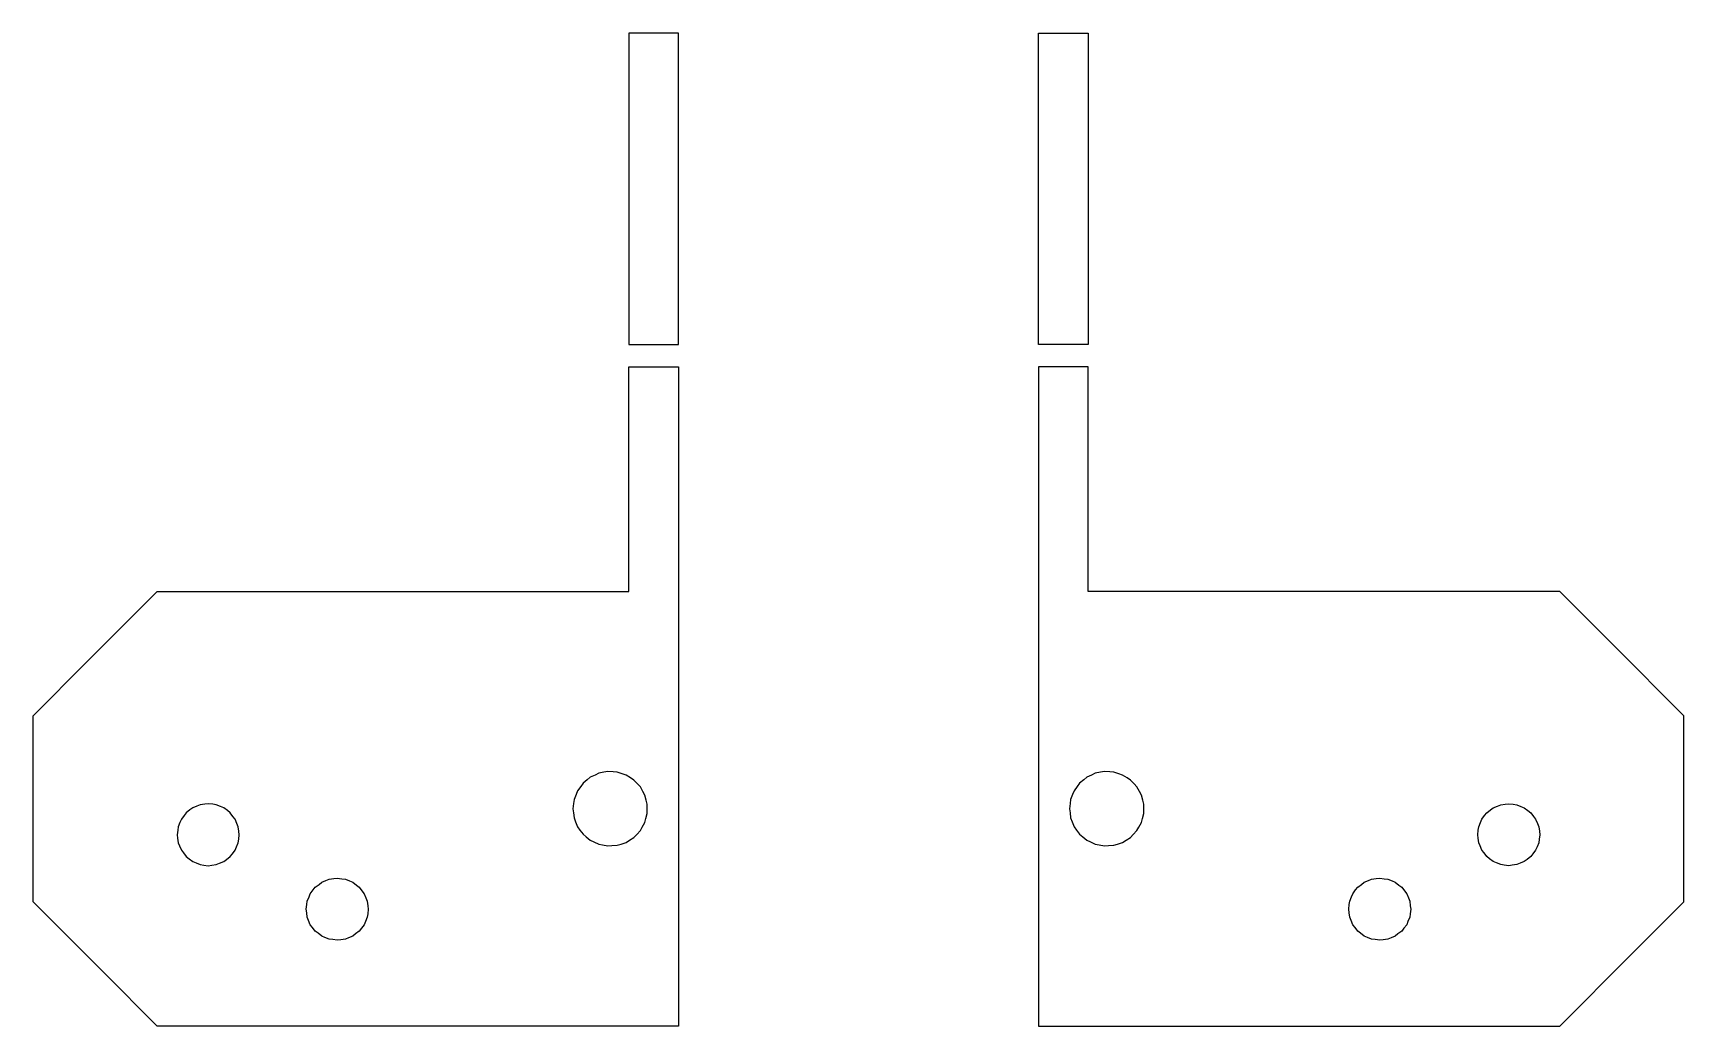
# Model space of a CAD drawing. Header units: metres. Extents: x -61 to 72, y 49 to 129.
import ezdxf

# ---------------------------------------------------------------- set-up
doc = ezdxf.new("R2010")
doc.units = ezdxf.units.M

msp = doc.modelspace()

# ---------------------------------------------------------------- linework, layer by layer
for p, q in [((-10.65, 128.95), (-13.25, 128.95)), ((-13.25, 128.95), (-13.25, 106.85)), ((-9.25, 128.95), (-10.65, 128.95)), ((-9.25, 110.75), (-9.25, 128.95)), ((19.75, 110.75), (19.75, 128.95)), ((19.75, 128.95), (21.15, 128.95)), ((21.15, 128.95), (23.75, 128.95)), ((23.75, 128.95), (23.75, 106.85)), ((-9.25, 104.75), (-9.25, 110.75)), ((19.75, 104.75), (19.75, 110.75)), ((-13.25, 106.85), (-13.25, 103.85)), ((-13.25, 106.85), (-13.25, 106.85)), ((23.75, 106.85), (23.75, 103.85)), ((23.75, 106.85), (23.75, 106.85)), ((-13.25, 103.85), (-9.85, 103.85)), ((-9.85, 103.85), (-9.25, 103.85)), ((-9.25, 103.85), (-9.25, 104.75)), ((19.75, 103.85), (19.75, 104.75)), ((23.15, 103.85), (19.75, 103.85)), ((23.75, 103.85), (23.15, 103.85)), ((-13.25, 100.1), (-13.25, 102.05)), ((-13.25, 102.05), (-12.65, 102.05)), ((-12.65, 102.05), (-9.25, 102.05)), ((-9.25, 102.05), (-9.25, 101.15)), ((-9.25, 101.15), (-9.25, 86.75)), ((20.35, 102.05), (19.75, 102.05)), ((19.75, 102.05), (19.75, 101.15)), ((19.75, 101.15), (19.75, 86.75)), ((23.75, 102.05), (20.35, 102.05)), ((23.75, 100.1), (23.75, 102.05)), ((-13.25, 83.95), (-13.25, 100.1)), ((23.75, 83.95), (23.75, 100.1)), ((-9.25, 86.75), (-9.25, 48.95)), ((19.75, 86.75), (19.75, 48.95)), ((-56.92, 78.29), (-51.25, 83.95)), ((-51.25, 83.95), (-29.72, 83.95)), ((-29.72, 83.95), (-13.25, 83.95)), ((45.28, 83.95), (23.75, 83.95)), ((61.75, 83.95), (45.28, 83.95)), ((66.08, 79.62), (61.75, 83.95)), ((71.75, 73.95), (66.08, 79.62)), ((-61.25, 73.95), (-56.92, 78.29)), ((-61.25, 67.45), (-61.25, 73.95)), ((71.75, 65.45), (71.75, 73.95)), ((-15.97, 69.17), (-16.36, 68.99)), ((-15.68, 69.31), (-15.97, 69.17)), ((-15.26, 69.39), (-15.68, 69.31)), ((-14.94, 69.45), (-15.26, 69.39)), ((-14.51, 69.42), (-14.94, 69.45)), ((-14.19, 69.4), (-14.51, 69.42)), ((-13.78, 69.27), (-14.19, 69.4)), ((-13.47, 69.17), (-13.78, 69.27)), ((-13.11, 68.94), (-13.47, 69.17)), ((24.03, 69.17), (23.64, 68.99)), ((24.32, 69.31), (24.03, 69.17)), ((24.74, 69.39), (24.32, 69.31)), ((25.06, 69.45), (24.74, 69.39)), ((25.49, 69.42), (25.06, 69.45)), ((25.81, 69.4), (25.49, 69.42)), ((26.22, 69.27), (25.81, 69.4)), ((26.53, 69.17), (26.22, 69.27)), ((26.89, 68.94), (26.53, 69.17)), ((-17.38, 67.9), (-17.5, 67.59)), ((-17.13, 68.24), (-17.38, 67.9)), ((-16.94, 68.51), (-17.13, 68.24)), ((-16.61, 68.78), (-16.94, 68.51)), ((-16.94, 68.51), (-16.94, 68.51)), ((-16.36, 68.99), (-16.61, 68.78)), ((-12.84, 68.76), (-13.11, 68.94)), ((-12.55, 68.45), (-12.84, 68.76)), ((-12.32, 68.22), (-12.55, 68.45)), ((-12.12, 67.84), (-12.32, 68.22)), ((-11.96, 67.56), (-12.12, 67.84)), ((22.62, 67.9), (22.5, 67.59)), ((22.87, 68.24), (22.62, 67.9)), ((23.06, 68.51), (22.87, 68.24)), ((23.39, 68.78), (23.06, 68.51)), ((23.06, 68.51), (23.06, 68.51)), ((23.64, 68.99), (23.39, 68.78)), ((27.16, 68.76), (26.89, 68.94)), ((27.45, 68.45), (27.16, 68.76)), ((27.68, 68.22), (27.45, 68.45)), ((27.88, 67.84), (27.68, 68.22)), ((28.04, 67.56), (27.88, 67.84)), ((-61.25, 58.95), (-61.25, 67.45)), ((-48.38, 66.53), (-48.61, 66.36)), ((-48.04, 66.67), (-48.38, 66.53)), ((-47.78, 66.78), (-48.04, 66.67)), ((-47.41, 66.83), (-47.78, 66.78)), ((-47.13, 66.86), (-47.41, 66.83)), ((-46.77, 66.82), (-47.13, 66.86)), ((-46.49, 66.78), (-46.77, 66.82)), ((-46.14, 66.64), (-46.49, 66.78)), ((-45.88, 66.53), (-46.14, 66.64)), ((-45.59, 66.3), (-45.88, 66.53)), ((-17.7, 66.87), (-17.75, 66.45)), ((-17.66, 67.2), (-17.7, 66.87)), ((-17.5, 67.59), (-17.66, 67.2)), ((-11.85, 67.14), (-11.96, 67.56)), ((-11.77, 66.83), (-11.85, 67.14)), ((-11.77, 66.4), (-11.77, 66.83)), ((22.3, 66.87), (22.25, 66.45)), ((22.34, 67.2), (22.3, 66.87)), ((22.5, 67.59), (22.34, 67.2)), ((28.15, 67.14), (28.04, 67.56)), ((28.23, 66.83), (28.15, 67.14)), ((28.23, 66.4), (28.23, 66.83)), ((56.16, 66.36), (56.38, 66.53)), ((56.38, 66.53), (56.72, 66.67)), ((56.72, 66.67), (56.99, 66.78)), ((56.99, 66.78), (57.35, 66.83)), ((56.99, 66.78), (56.99, 66.78)), ((57.35, 66.83), (57.63, 66.86)), ((57.63, 66.86), (58, 66.82)), ((58, 66.82), (58.28, 66.78)), ((58.28, 66.78), (58.62, 66.64)), ((58.62, 66.64), (58.88, 66.53)), ((58.88, 66.53), (59.18, 66.3)), ((-49.41, 65.35), (-49.55, 65.01)), ((-49.3, 65.61), (-49.41, 65.35)), ((-49.07, 65.91), (-49.3, 65.61)), ((-48.9, 66.13), (-49.07, 65.91)), ((-49.07, 65.91), (-49.07, 65.91)), ((-48.61, 66.36), (-48.9, 66.13)), ((-45.36, 66.13), (-45.59, 66.3)), ((-45.14, 65.84), (-45.36, 66.13)), ((-44.97, 65.61), (-45.14, 65.84)), ((-44.83, 65.27), (-44.97, 65.61)), ((-44.72, 65.01), (-44.83, 65.27)), ((-17.75, 66.45), (-17.71, 66.13)), ((-17.71, 66.13), (-17.66, 65.71)), ((-17.66, 65.71), (-17.54, 65.4)), ((-17.54, 65.4), (-17.38, 65.01)), ((-12.17, 64.97), (-11.96, 65.35)), ((-11.96, 65.35), (-11.88, 65.66)), ((-11.88, 65.66), (-11.77, 66.08)), ((-11.77, 66.08), (-11.77, 66.4)), ((22.25, 66.45), (22.29, 66.13)), ((22.29, 66.13), (22.34, 65.71)), ((22.34, 65.71), (22.46, 65.4)), ((22.46, 65.4), (22.62, 65.01)), ((27.83, 64.97), (28.04, 65.35)), ((28.04, 65.35), (28.12, 65.66)), ((28.12, 65.66), (28.23, 66.08)), ((28.23, 66.08), (28.23, 66.4)), ((55.22, 65.01), (55.36, 65.35)), ((55.36, 65.35), (55.47, 65.61)), ((55.47, 65.61), (55.69, 65.91)), ((55.69, 65.91), (55.86, 66.13)), ((55.86, 66.13), (56.16, 66.36)), ((59.18, 66.3), (59.4, 66.13)), ((59.4, 66.13), (59.63, 65.84)), ((59.63, 65.84), (59.8, 65.61)), ((59.8, 65.61), (59.94, 65.27)), ((59.94, 65.27), (60.05, 65.01)), ((71.75, 58.95), (71.75, 65.45)), ((-49.58, 64.73), (-49.63, 64.36)), ((-49.63, 64.36), (-49.6, 64.08)), ((-49.6, 64.08), (-49.55, 63.72)), ((-49.55, 65.01), (-49.58, 64.73)), ((-44.67, 64.64), (-44.72, 65.01)), ((-44.72, 63.72), (-44.68, 64)), ((-44.68, 64), (-44.63, 64.36)), ((-44.63, 64.36), (-44.67, 64.64)), ((-17.38, 65.01), (-17.19, 64.74)), ((-17.19, 64.74), (-16.94, 64.4)), ((-16.94, 64.4), (-16.69, 64.19)), ((-16.69, 64.19), (-16.36, 63.92)), ((-16.36, 63.92), (-16.06, 63.78)), ((-13.47, 63.74), (-13.2, 63.91)), ((-13.2, 63.91), (-12.84, 64.14)), ((-12.84, 64.14), (-12.61, 64.38)), ((-12.61, 64.38), (-12.32, 64.69)), ((-12.32, 64.69), (-12.17, 64.97)), ((22.62, 65.01), (22.81, 64.74)), ((22.81, 64.74), (23.06, 64.4)), ((23.06, 64.4), (23.31, 64.19)), ((23.31, 64.19), (23.64, 63.92)), ((23.64, 63.92), (23.94, 63.78)), ((26.53, 63.74), (26.8, 63.91)), ((26.8, 63.91), (27.16, 64.14)), ((27.16, 64.14), (27.39, 64.38)), ((27.39, 64.38), (27.68, 64.69)), ((27.68, 64.69), (27.83, 64.97)), ((55.13, 64.36), (55.18, 64.73)), ((55.17, 64.08), (55.13, 64.36)), ((55.22, 63.72), (55.17, 64.08)), ((55.18, 64.73), (55.22, 65.01)), ((60.05, 65.01), (60.1, 64.64)), ((60.08, 64), (60.05, 63.72)), ((60.13, 64.36), (60.08, 64)), ((60.1, 64.64), (60.13, 64.36)), ((-49.55, 63.72), (-49.44, 63.46)), ((-49.44, 63.46), (-49.3, 63.11)), ((-49.3, 63.11), (-49.13, 62.89)), ((-49.13, 62.89), (-48.9, 62.6)), ((-48.9, 62.6), (-48.68, 62.42)), ((-45.66, 62.37), (-45.36, 62.6)), ((-45.36, 62.6), (-45.19, 62.82)), ((-45.19, 62.82), (-44.97, 63.11)), ((-44.97, 63.11), (-44.86, 63.38)), ((-44.86, 63.38), (-44.72, 63.72)), ((-16.06, 63.78), (-15.68, 63.6)), ((-15.68, 63.6), (-15.36, 63.54)), ((-15.36, 63.54), (-14.94, 63.46)), ((-14.94, 63.46), (-14.61, 63.48)), ((-14.61, 63.48), (-14.19, 63.51)), ((-14.19, 63.51), (-13.88, 63.61)), ((-13.88, 63.61), (-13.47, 63.74)), ((23.94, 63.78), (24.32, 63.6)), ((24.32, 63.6), (24.64, 63.54)), ((24.64, 63.54), (25.06, 63.46)), ((25.06, 63.46), (25.39, 63.48)), ((25.39, 63.48), (25.81, 63.51)), ((25.81, 63.51), (26.12, 63.61)), ((26.12, 63.61), (26.53, 63.74)), ((55.33, 63.46), (55.22, 63.72)), ((55.47, 63.11), (55.33, 63.46)), ((55.64, 62.89), (55.47, 63.11)), ((55.86, 62.6), (55.64, 62.89)), ((56.09, 62.42), (55.86, 62.6)), ((59.4, 62.6), (59.11, 62.37)), ((59.57, 62.82), (59.4, 62.6)), ((59.8, 63.11), (59.57, 62.82)), ((59.91, 63.38), (59.8, 63.11)), ((60.05, 63.72), (59.91, 63.38)), ((-48.68, 62.42), (-48.38, 62.2)), ((-48.38, 62.2), (-48.12, 62.09)), ((-48.12, 62.09), (-47.78, 61.95)), ((-47.78, 61.95), (-47.5, 61.91)), ((-47.5, 61.91), (-47.13, 61.86)), ((-47.13, 61.86), (-46.85, 61.9)), ((-46.85, 61.9), (-46.49, 61.95)), ((-46.49, 61.95), (-46.22, 62.06)), ((-46.22, 62.06), (-45.88, 62.2)), ((-45.88, 62.2), (-45.66, 62.37)), ((56.38, 62.2), (56.09, 62.42)), ((56.64, 62.09), (56.38, 62.2)), ((56.99, 61.95), (56.64, 62.09)), ((57.27, 61.91), (56.99, 61.95)), ((57.63, 61.86), (57.27, 61.91)), ((57.91, 61.9), (57.63, 61.86)), ((58.28, 61.95), (57.91, 61.9)), ((58.54, 62.06), (58.28, 61.95)), ((58.88, 62.2), (58.54, 62.06)), ((59.11, 62.37), (58.88, 62.2)), ((-38.91, 59.61), (-38.68, 59.91)), ((-38.68, 59.91), (-38.51, 60.13)), ((-38.51, 60.13), (-38.21, 60.36)), ((-38.21, 60.36), (-37.99, 60.53)), ((-37.99, 60.53), (-37.65, 60.67)), ((-37.65, 60.67), (-37.39, 60.78)), ((-37.39, 60.78), (-37.02, 60.83)), ((-37.02, 60.83), (-36.74, 60.86)), ((-36.74, 60.86), (-36.37, 60.82)), ((-36.37, 60.82), (-36.09, 60.78)), ((-36.09, 60.78), (-35.75, 60.64)), ((-35.75, 60.64), (-35.49, 60.53)), ((-35.49, 60.53), (-35.2, 60.3)), ((-35.2, 60.3), (-34.97, 60.13)), ((-34.97, 60.13), (-34.75, 59.84)), ((45.08, 59.61), (45.3, 59.91)), ((45.3, 59.91), (45.47, 60.13)), ((45.47, 60.13), (45.77, 60.36)), ((45.77, 60.36), (45.99, 60.53)), ((45.99, 60.53), (46.33, 60.67)), ((46.33, 60.67), (46.59, 60.78)), ((46.59, 60.78), (46.96, 60.83)), ((46.96, 60.83), (47.24, 60.86)), ((47.24, 60.86), (47.61, 60.82)), ((47.61, 60.82), (47.89, 60.78)), ((47.89, 60.78), (48.23, 60.64)), ((48.23, 60.64), (48.49, 60.53)), ((48.49, 60.53), (48.78, 60.3)), ((48.78, 60.3), (49.01, 60.13)), ((49.01, 60.13), (49.23, 59.84)), ((-55.58, 53.29), (-61.25, 58.95)), ((-61.25, 58.95), (-61.25, 58.95)), ((-39.24, 58.36), (-39.19, 58.73)), ((-39.19, 58.73), (-39.16, 59.01)), ((-39.16, 59.01), (-39.01, 59.35)), ((-39.16, 59.01), (-39.16, 59.01)), ((-39.01, 59.35), (-38.91, 59.61)), ((-34.75, 59.84), (-34.58, 59.61)), ((-34.58, 59.61), (-34.43, 59.27)), ((-34.43, 59.27), (-34.33, 59.01)), ((-34.33, 59.01), (-34.28, 58.64)), ((-34.28, 58.64), (-34.24, 58.36)), ((44.74, 58.36), (44.79, 58.73)), ((44.79, 58.73), (44.83, 59.01)), ((44.83, 59.01), (44.97, 59.35)), ((44.97, 59.35), (45.08, 59.61)), ((49.23, 59.84), (49.41, 59.61)), ((49.41, 59.61), (49.55, 59.27)), ((49.55, 59.27), (49.66, 59.01)), ((49.66, 59.01), (49.7, 58.64)), ((49.7, 58.64), (49.74, 58.36)), ((67.42, 54.62), (71.75, 58.95)), ((-39.2, 58.08), (-39.24, 58.36)), ((-39.16, 57.72), (-39.2, 58.08)), ((-39.05, 57.46), (-39.16, 57.72)), ((-38.91, 57.11), (-39.05, 57.46)), ((-34.47, 57.38), (-34.58, 57.11)), ((-34.33, 57.72), (-34.47, 57.38)), ((-34.29, 58), (-34.33, 57.72)), ((-34.24, 58.36), (-34.29, 58)), ((44.78, 58.08), (44.74, 58.36)), ((44.83, 57.72), (44.78, 58.08)), ((44.93, 57.46), (44.83, 57.72)), ((45.08, 57.11), (44.93, 57.46)), ((49.51, 57.38), (49.41, 57.11)), ((49.66, 57.72), (49.51, 57.38)), ((49.69, 58), (49.66, 57.72)), ((49.74, 58.36), (49.69, 58)), ((-38.73, 56.89), (-38.91, 57.11)), ((-38.51, 56.6), (-38.73, 56.89)), ((-38.28, 56.42), (-38.51, 56.6)), ((-37.99, 56.2), (-38.28, 56.42)), ((-37.73, 56.09), (-37.99, 56.2)), ((-37.39, 55.95), (-37.73, 56.09)), ((-37.11, 55.91), (-37.39, 55.95)), ((-36.74, 55.86), (-37.11, 55.91)), ((-36.46, 55.9), (-36.74, 55.86)), ((-36.09, 55.95), (-36.46, 55.9)), ((-35.83, 56.06), (-36.09, 55.95)), ((-35.49, 56.2), (-35.83, 56.06)), ((-35.27, 56.37), (-35.49, 56.2)), ((-34.97, 56.6), (-35.27, 56.37)), ((-34.8, 56.82), (-34.97, 56.6)), ((-34.58, 57.11), (-34.8, 56.82)), ((45.25, 56.89), (45.08, 57.11)), ((45.47, 56.6), (45.25, 56.89)), ((45.7, 56.42), (45.47, 56.6)), ((45.99, 56.2), (45.7, 56.42)), ((46.25, 56.09), (45.99, 56.2)), ((46.59, 55.95), (46.25, 56.09)), ((46.87, 55.91), (46.59, 55.95)), ((47.24, 55.86), (46.87, 55.91)), ((47.52, 55.9), (47.24, 55.86)), ((47.89, 55.95), (47.52, 55.9)), ((48.15, 56.06), (47.89, 55.95)), ((48.49, 56.2), (48.15, 56.06)), ((48.71, 56.37), (48.49, 56.2)), ((49.01, 56.6), (48.71, 56.37)), ((49.18, 56.82), (49.01, 56.6)), ((49.41, 57.11), (49.18, 56.82)), ((49.41, 57.11), (49.41, 57.11)), ((61.75, 48.95), (67.42, 54.62)), ((-51.25, 48.95), (-55.58, 53.29)), ((-23.95, 48.95), (-51.25, 48.95)), ((-9.25, 48.95), (-23.95, 48.95)), ((19.75, 48.95), (34.45, 48.95)), ((34.45, 48.95), (61.75, 48.95)), ((34.45, 48.95), (34.45, 48.95))]:
    msp.add_line(p, q)

doc.saveas('drawing.dxf')
